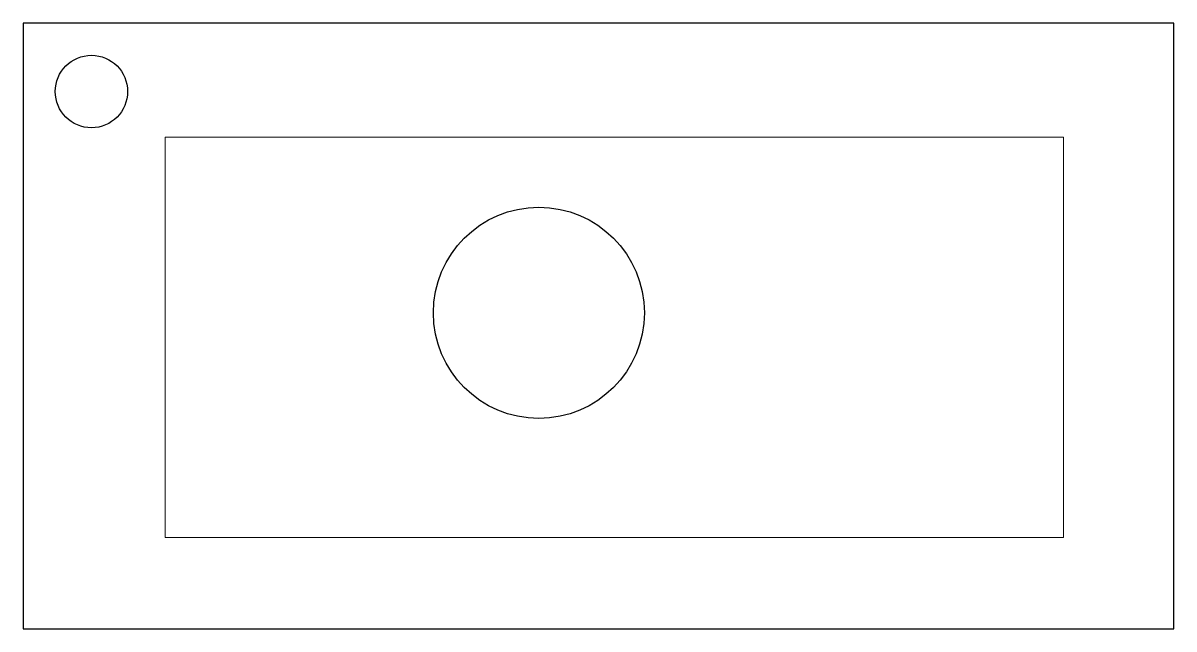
# Model space of a CAD drawing. Header units: millimetres. Extents: x 53 to 461, y 24 to 238.
import ezdxf

# ---------------------------------------------------------------- set-up
doc = ezdxf.new("R2010")
doc.units = ezdxf.units.MM

msp = doc.modelspace()

# ---------------------------------------------------------------- linework, layer by layer
at = {"color": 5}
msp.add_lwpolyline([(53.18, 238.42), (53.18, 23.73), (461.41, 23.73), (461.41, 238.42)], close=True, dxfattribs=at)
at = {"color": 6, "lineweight": 20}
msp.add_lwpolyline([(103.59, 197.97), (103.59, 56.09), (422.2, 56.09), (422.2, 197.97)], close=True, dxfattribs=at)
at = {"color": 2, "ltscale": 4}
msp.add_circle((77.45, 214.15), 12.83, dxfattribs=at)
at = {"color": 1}
msp.add_circle((236.14, 135.74), 37.42, dxfattribs=at)

doc.saveas('drawing.dxf')
